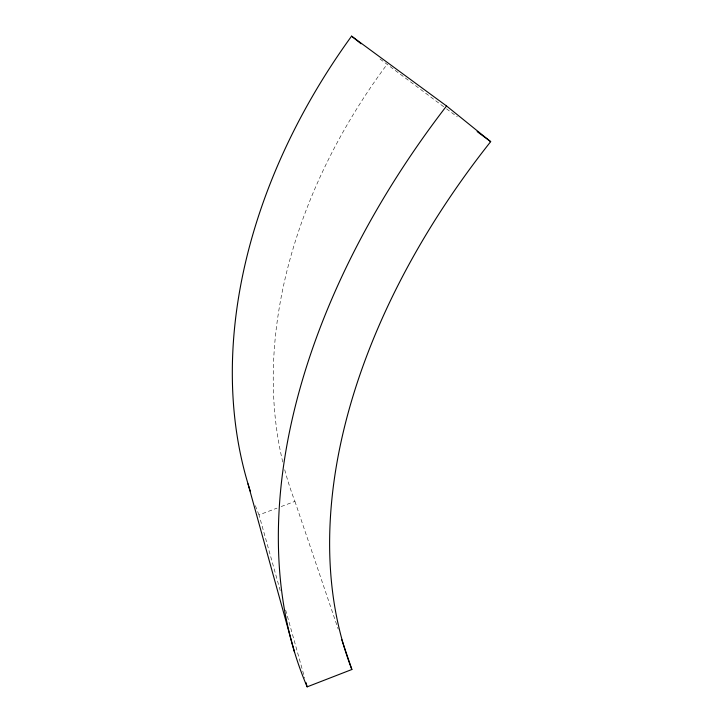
<?xml version="1.0" encoding="UTF-8"?>
<svg xmlns="http://www.w3.org/2000/svg" width="723" height="723" viewBox="0 0 723 723"><rect width="100%" height="100%" fill="white"/><g stroke="black" fill="none" stroke-linecap="round" stroke-linejoin="round"><path stroke-width="0.54" stroke-dasharray="3.62 2.71" d="M280.217 590.61L259.015 514.912L276.972 508.142M281.193 506.552L294.921 501.382A496.376 364.148 -45 0 1 284.618 469.372M380.009 59.015L445.558 108.134M446.462 108.802L457.288 116.846M294.921 501.382L338.174 629.064M285.666 610.076L304.735 678.201M259.015 514.912A539.62 397.099 -45.4 0 1 254.677 503.786M282.774 462.033A496.376 364.148 -45 0 1 386.904 64.555"/><path stroke-width="1.08" d="M305.946 682.521L307.158 686.85L351.875 669.498A632.074 407.799 -42.3 0 1 490.673 141.654L446.543 105.983L351.577 36.15A539.62 397.099 -45.4 0 0 250.339 491.288M477.135 131.595L490.673 141.654M351.577 36.15L361.057 43.769M341.78 639.701L351.875 669.498M248.007 483.832L294.586 652.327M307.158 686.85A689.516 447.121 -42.7 0 1 446.543 105.983"/></g></svg>
